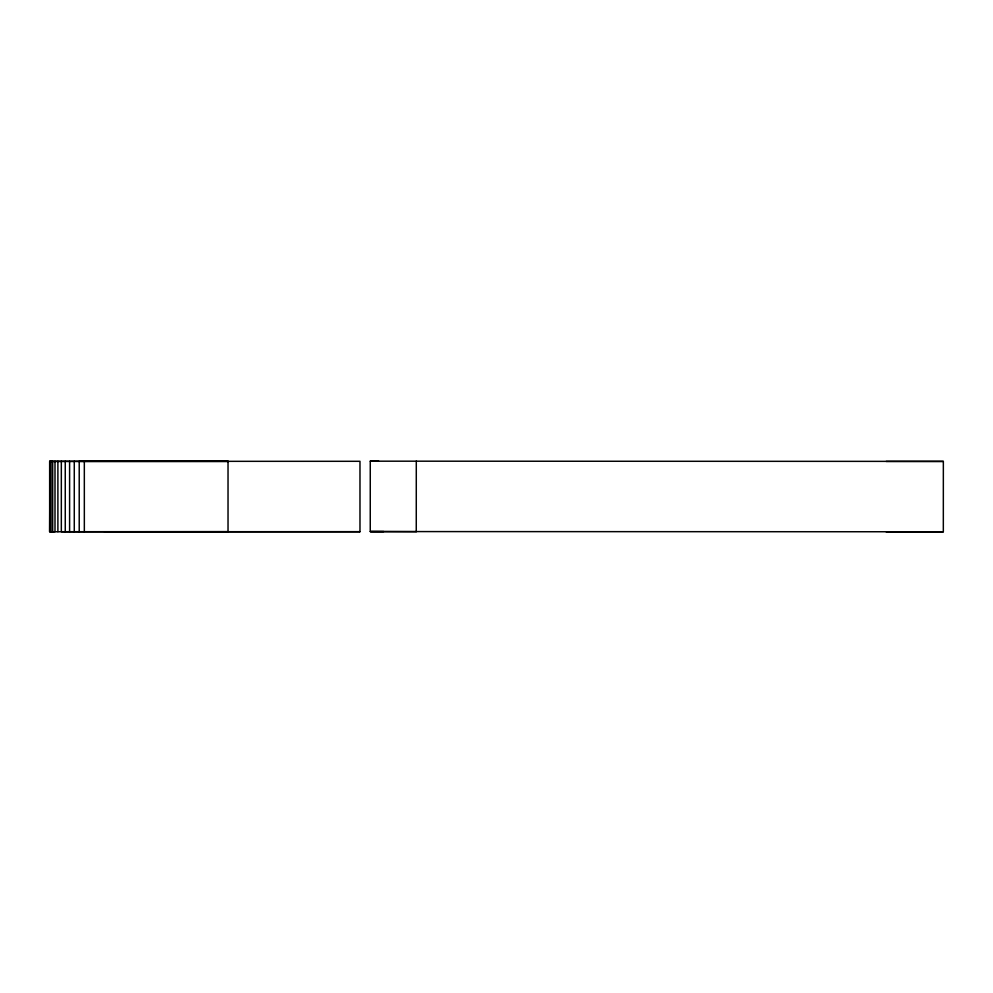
<?xml version="1.0" encoding="UTF-8"?>
<svg xmlns="http://www.w3.org/2000/svg" width="993" height="993" viewBox="0 0 993 993"><rect width="100%" height="100%" fill="white"/><g stroke="black" fill="none" stroke-linecap="round" stroke-linejoin="round"><path stroke-width="1.49" d="M359.975 531.739L359.975 461.298L49.65 461.385L49.65 531.751L359.975 531.702L104.464 531.751M416.266 531.553L416.29 461.186L943.35 461.397L943.325 531.789L886.128 531.789M49.998 461.385L52.691 461.335L52.691 531.702L55 531.702L55 461.335M371.841 461.199L370.265 461.199L370.252 531.565L416.266 531.665M416.29 461.186L370.265 461.186L378.792 461.249M49.65 461.36L228.39 461.447M886.153 461.422L943.35 461.422M61.33 461.335L61.33 531.702L84.343 531.702L228.03 531.64L228.03 461.273L79.217 461.335L79.217 531.702M383.732 531.553L370.252 531.565L943.325 531.776M49.985 461.335L49.65 531.751L52.691 531.702M84.331 461.335L84.343 531.702M74.276 461.335L74.276 531.702M69.597 461.335L69.597 531.702M65.253 461.335L65.265 531.702M57.892 461.335L57.892 531.702M51.003 461.335L51.015 531.702"/></g></svg>
